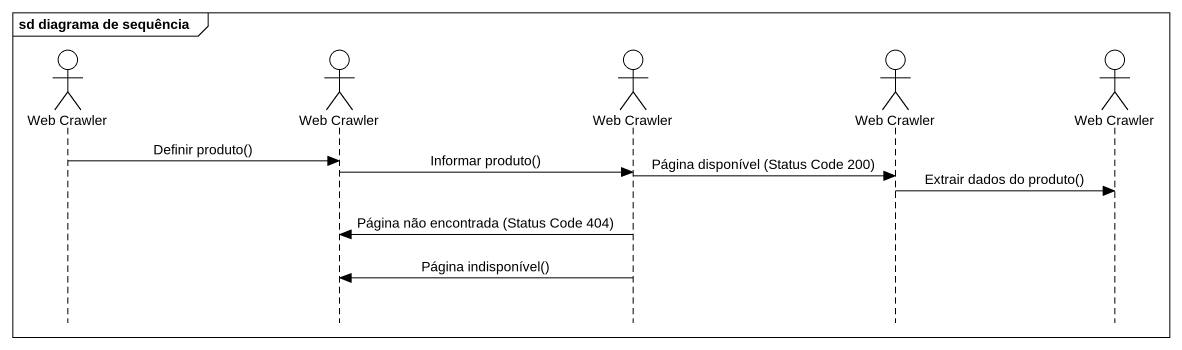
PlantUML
@startuml
mainframe sd diagrama de sequência
hide footbox
actor "Web Crawler" as Web_Crawler
actor "Web Crawler" as Web_Crawler_2
actor "Web Crawler" as Web_Crawler_3
actor "Web Crawler" as Web_Crawler_4
actor "Web Crawler" as Web_Crawler_5

Web_Crawler -> Web_Crawler_2 : Definir produto()
Web_Crawler_2 -> Web_Crawler_3 : Informar produto()
Web_Crawler_3 -> Web_Crawler_4 : Página disponível (Status Code 200)
Web_Crawler_4 -> Web_Crawler_5 : Extrair dados do produto()
Web_Crawler_3 -> Web_Crawler_2 : Página não encontrada (Status Code 404)
Web_Crawler_3 -> Web_Crawler_2 : Página indisponível()
@enduml
